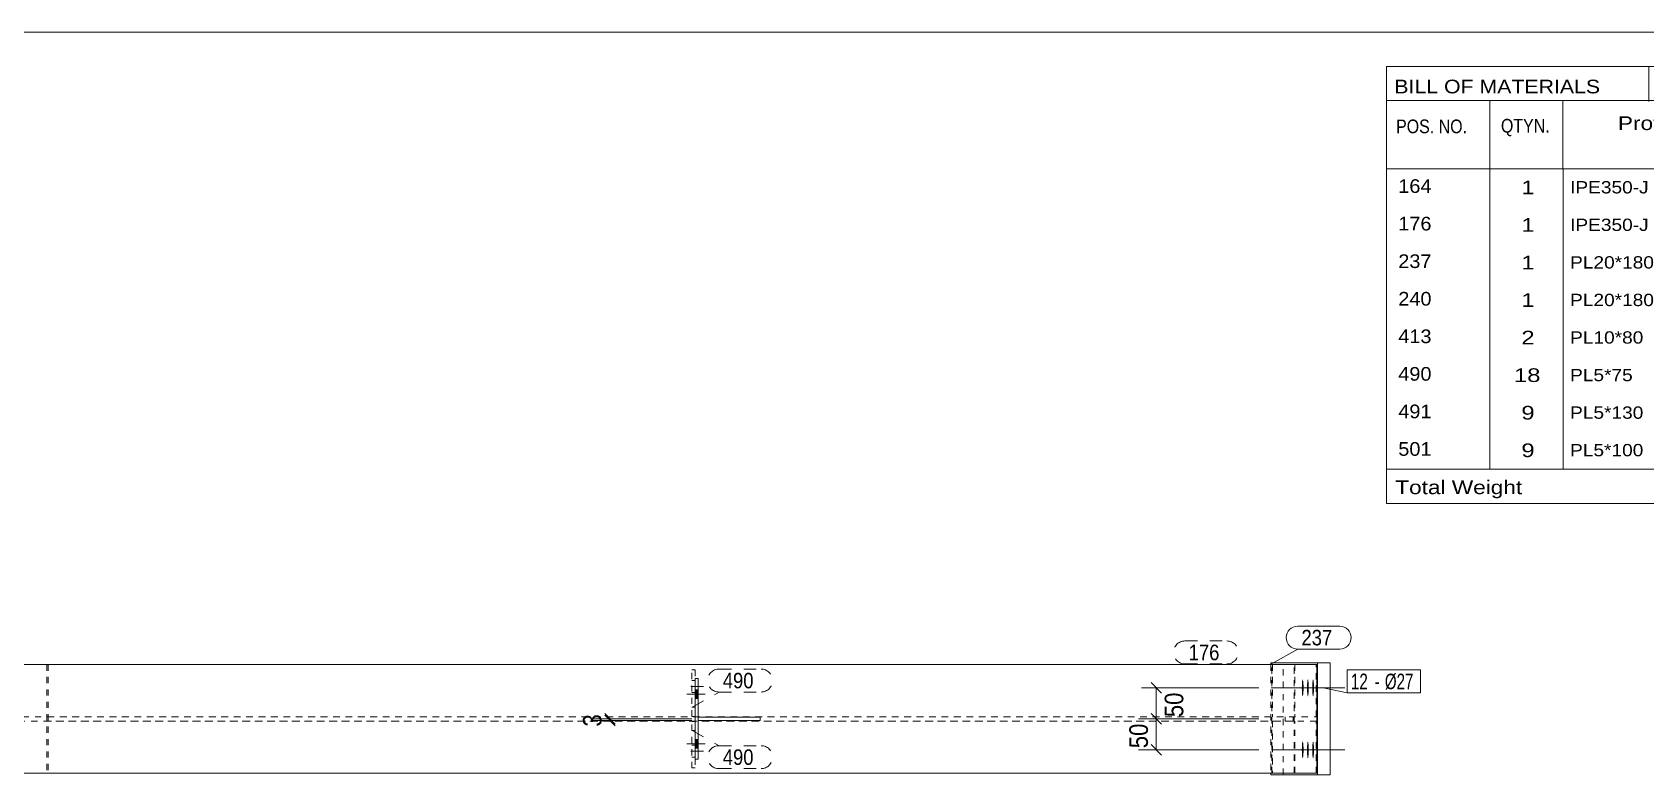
# Model space of a CAD drawing. Header units: millimetres. Extents: x 2 to 825, y 1 to 579.
# Drawn here: x 421.9 to 681.7, y 459.4 to 579 of the extents above; entities that cross this region are included whole.
import ezdxf

# ---------------------------------------------------------------- set-up
doc = ezdxf.new("R2010")
doc.units = ezdxf.units.MM
for name, pattern in [('XKITLINE00', [0]), ('XKITLINE01', [4, 1, -1, 1, -1]), ('XKITLINE02', [4, 2, -2])]:
    doc.linetypes.add(name, pattern=pattern)
for name, color, linetype, lineweight in [('Bolt', 3, 'Continuous', 0), ('BoltMark', 7, 'Continuous', 0), ('Dimensions', 7, 'Continuous', 0), ('DrawingSheet', 5, 'Continuous', 0), ('OtherObjectType', 7, 'Continuous', 0), ('Part', 2, 'Continuous', 0), ('PartMark', 7, 'Continuous', 0)]:
    doc.layers.add(name, color=color, linetype=linetype, lineweight=lineweight)
doc.styles.add('ARIAL', font='ARIAL.TTF')
doc.styles.add('ARIAL_NARROW', font='ARIALN.TTF')

# ---------------------------------------------------------------- blocks, each defined once
blk = doc.blocks.new('*A80')
at = {"layer": 'Bolt', "color": 3, "linetype": 'XKITLINE02', "lineweight": 0}
for p, q in [((529.96, 463.19), (526.96, 463.19)), ((528.61, 464.17), (528.11, 464.17)), ((528.61, 462.21), (528.11, 462.21))]:
    blk.add_line(p, q, dxfattribs=at)
blk = doc.blocks.new('*A81')
at = {"layer": 'Part', "color": 2, "linetype": 'XKITLINE00', "lineweight": 0}
for p, q in [((628.79, 477.14), (382.31, 477.14)), ((628.79, 459.64), (628.79, 477.14)), ((382.31, 459.64), (628.79, 459.64))]:
    blk.add_line(p, q, dxfattribs=at)
at = {"layer": 'Part', "color": 7, "linetype": 'XKITLINE01', "lineweight": 0}
for p, q in [((625.1, 459.64), (625.1, 477.14)), ((625.22, 477.14), (625.22, 468.74)), ((628.68, 468.74), (628.68, 477.14)), ((382.31, 468.74), (628.68, 468.74)), ((628.68, 468.04), (382.31, 468.04)), ((625.22, 459.64), (625.22, 468.04)), ((628.68, 459.64), (628.68, 468.04))]:
    blk.add_line(p, q, dxfattribs=at)
blk = doc.blocks.new('*A82')
at = {"layer": 'Part', "color": 2, "linetype": 'XKITLINE00', "lineweight": 0}
for p, q in [((528.61, 461.89), (528.61, 474.89)), ((528.61, 474.89), (529.11, 474.89)), ((529.11, 474.89), (529.11, 461.89)), ((529.11, 461.89), (528.61, 461.89))]:
    blk.add_line(p, q, dxfattribs=at)
blk = doc.blocks.new('*A83')
at = {"layer": 'Part', "color": 2, "linetype": 'XKITLINE00', "lineweight": 0}
for p, q in [((529.11, 468.64), (539.11, 468.64)), ((539.11, 468.14), (529.11, 468.14)), ((539.11, 468.14), (539.11, 468.64))]:
    blk.add_line(p, q, dxfattribs=at)
at = {"layer": 'Part', "color": 7, "linetype": 'XKITLINE01', "lineweight": 0}
blk.add_line((529.11, 468.14), (529.11, 468.64), dxfattribs=at)
blk.add_line((529.11, 468.14), (529.11, 468.64), dxfattribs=at)
blk = doc.blocks.new('*A84')
at = {"layer": 'Part', "color": 7, "linetype": 'XKITLINE01', "lineweight": 0}
for p, q in [((528.11, 468.79), (528.11, 476.29)), ((528.11, 476.29), (528.61, 476.29)), ((528.61, 476.29), (528.61, 468.79)), ((528.11, 470.29), (528.61, 470.29)), ((528.61, 468.79), (528.11, 468.79))]:
    blk.add_line(p, q, dxfattribs=at)
blk = doc.blocks.new('*A97')
at = {"layer": 'Part', "color": 2, "linetype": 'XKITLINE00', "lineweight": 0}
for p, q in [((621.35, 477.39), (621.35, 477.14)), ((628.9, 477.39), (621.35, 477.39)), ((630.89, 477.39), (628.9, 477.39)), ((628.9, 459.39), (628.9, 477.39)), ((630.89, 477.39), (630.89, 459.39)), ((621.35, 459.39), (621.35, 459.64)), ((630.89, 459.39), (621.35, 459.39))]:
    blk.add_line(p, q, dxfattribs=at)
at = {"layer": 'Part', "color": 7, "linetype": 'XKITLINE01', "lineweight": 0}
for p, q in [((621.35, 477.14), (621.35, 459.64)), ((623.33, 459.39), (623.33, 477.39))]:
    blk.add_line(p, q, dxfattribs=at)
blk = doc.blocks.new('*A98')
at = {"layer": 'Part', "color": 7, "linetype": 'XKITLINE01', "lineweight": 0}
for p, q in [((424.23, 477.14), (621.65, 477.14)), ((424.23, 477.14), (424.23, 459.64)), ((424.41, 477.14), (424.41, 459.64)), ((621.53, 459.64), (621.53, 477.14)), ((621.65, 477.14), (621.65, 468.74)), ((424.41, 468.74), (624.95, 468.74)), ((624.95, 468.04), (424.41, 468.04)), ((621.65, 468.04), (621.65, 459.64)), ((623.64, 468.04), (623.64, 468.74)), ((624.95, 468.74), (624.95, 468.04)), ((621.65, 459.64), (424.23, 459.64))]:
    blk.add_line(p, q, dxfattribs=at)
blk = doc.blocks.new('*A122')
at = {"layer": 'Part', "color": 7, "linetype": 'XKITLINE01', "lineweight": 0}
for p, q in [((528.11, 460.49), (528.11, 467.99)), ((528.11, 467.99), (528.61, 467.99)), ((528.61, 467.99), (528.61, 460.49)), ((528.11, 466.49), (528.61, 466.49)), ((528.61, 460.49), (528.11, 460.49))]:
    blk.add_line(p, q, dxfattribs=at)
blk = doc.blocks.new('*A139')
at = {"layer": 'Bolt'}
for points in [[(528.61, 473.09), (529.11, 473.09), (529.11, 471.69), (528.61, 471.69)], [(528.61, 473.09), (529.11, 473.09), (529.11, 471.69), (528.61, 471.69)], [(528.61, 465.09), (529.11, 465.09), (529.11, 463.69), (528.61, 463.69)], [(528.61, 465.09), (529.11, 465.09), (529.11, 463.69), (528.61, 463.69)]]:
    blk.add_hatch(color=3, dxfattribs=at).paths.add_polyline_path(points, flags=17)
at = {"layer": 'Bolt', "color": 3, "linetype": 'XKITLINE00', "lineweight": 0}
for p, q in [((529.11, 473.09), (528.61, 473.09)), ((529.11, 473.09), (528.61, 473.09)), ((530.27, 472.39), (527.27, 472.39)), ((530.27, 472.39), (527.27, 472.39)), ((529.11, 471.69), (528.61, 471.69)), ((529.11, 471.69), (528.61, 471.69)), ((530.27, 464.39), (527.27, 464.39)), ((530.27, 464.39), (527.27, 464.39)), ((529.11, 465.09), (528.61, 465.09)), ((529.11, 465.09), (528.61, 465.09)), ((529.11, 463.69), (528.61, 463.69)), ((529.11, 463.69), (528.61, 463.69))]:
    blk.add_line(p, q, dxfattribs=at)
blk = doc.blocks.new('*A140')
at = {"layer": 'Bolt', "color": 3, "linetype": 'XKITLINE02', "lineweight": 0}
for p, q in [((529.96, 473.59), (526.96, 473.59)), ((528.61, 474.57), (528.11, 474.57)), ((528.61, 472.61), (528.11, 472.61))]:
    blk.add_line(p, q, dxfattribs=at)
blk = doc.blocks.new('*A145')
at = {"layer": 'Bolt'}
for points in [[(626.63, 473.36), (626.63, 473.32), (626.63, 473.29), (626.63, 473.26), (626.63, 473.22), (626.63, 473.19), (626.62, 473.16), (626.62, 473.13), (626.62, 473.09), (626.62, 473.06), (626.62, 473.03), (626.62, 473), (626.62, 472.97), (626.62, 472.93), (626.62, 472.9), (626.62, 472.87), (626.61, 472.84), (626.61, 472.81), (626.61, 472.78), (626.61, 472.75), (626.61, 472.72), (626.61, 472.69), (626.6, 472.67), (626.6, 472.64), (626.6, 472.61), (626.6, 472.58), (626.6, 472.56), (626.59, 472.53), (626.59, 472.51), (626.59, 472.48), (626.59, 472.46), (626.59, 472.43), (626.58, 472.41), (626.58, 472.39), (626.58, 472.37), (626.58, 472.35), (626.57, 472.32), (626.57, 472.3), (626.57, 472.28), (626.56, 472.27), (626.56, 472.25), (626.56, 472.23), (626.56, 472.21), (626.55, 472.2), (626.55, 472.18), (626.55, 472.17), (626.54, 472.15), (626.54, 472.14), (626.54, 472.13), (626.53, 472.12), (626.53, 472.11), (626.53, 472.1), (626.52, 472.09), (626.52, 472.08), (626.52, 472.07), (626.51, 472.06), (626.51, 472.06), (626.51, 472.05), (626.5, 472.05), (626.5, 472.05), (626.5, 472.04), (626.49, 472.04), (626.49, 472.04), (626.49, 472.04), (626.48, 472.04), (626.48, 472.04), (626.47, 472.04), (626.47, 472.05), (626.47, 472.05), (626.46, 472.05), (626.46, 472.06), (626.46, 472.06), (626.45, 472.07), (626.45, 472.08), (626.45, 472.09), (626.44, 472.1), (626.44, 472.11), (626.44, 472.12), (626.43, 472.13), (626.43, 472.14), (626.43, 472.15), (626.42, 472.17), (626.42, 472.18), (626.42, 472.2), (626.42, 472.21), (626.41, 472.23), (626.41, 472.25), (626.41, 472.27), (626.4, 472.28), (626.4, 472.3), (626.4, 472.32), (626.4, 472.35), (626.39, 472.37), (626.39, 472.39), (626.39, 472.41), (626.39, 472.43), (626.38, 472.46), (626.38, 472.48), (626.38, 472.51), (626.38, 472.53), (626.37, 472.56), (626.37, 472.58), (626.37, 472.61), (626.37, 472.64), (626.37, 472.67), (626.36, 472.69), (626.36, 472.72), (626.36, 472.75), (626.36, 472.78), (626.36, 472.81), (626.36, 472.84), (626.35, 472.87), (626.35, 472.9), (626.35, 472.93), (626.35, 472.97), (626.35, 473), (626.35, 473.03), (626.35, 473.06), (626.35, 473.09), (626.35, 473.13), (626.35, 473.16), (626.35, 473.19), (626.34, 473.22), (626.34, 473.26), (626.34, 473.29), (626.34, 473.32), (626.34, 473.36), (626.34, 473.39), (626.34, 473.42), (626.34, 473.45), (626.34, 473.49), (626.34, 473.52), (626.34, 473.55), (626.35, 473.59), (626.35, 473.62), (626.35, 473.65), (626.35, 473.68), (626.35, 473.72), (626.35, 473.75), (626.35, 473.78), (626.35, 473.81), (626.35, 473.84), (626.35, 473.87), (626.35, 473.91), (626.36, 473.94), (626.36, 473.97), (626.36, 474), (626.36, 474.02), (626.36, 474.05), (626.36, 474.08), (626.37, 474.11), (626.37, 474.14), (626.37, 474.17), (626.37, 474.19), (626.37, 474.22), (626.38, 474.25), (626.38, 474.27), (626.38, 474.3), (626.38, 474.32), (626.39, 474.34), (626.39, 474.37), (626.39, 474.39), (626.39, 474.41), (626.4, 474.43), (626.4, 474.45), (626.4, 474.47), (626.4, 474.49), (626.41, 474.51), (626.41, 474.53), (626.41, 474.55), (626.42, 474.56), (626.42, 474.58), (626.42, 474.59), (626.42, 474.61), (626.43, 474.62), (626.43, 474.64), (626.43, 474.65), (626.44, 474.66), (626.44, 474.67), (626.44, 474.68), (626.45, 474.69), (626.45, 474.7), (626.45, 474.71), (626.46, 474.71), (626.46, 474.72), (626.46, 474.72), (626.47, 474.73), (626.47, 474.73), (626.47, 474.73), (626.48, 474.74), (626.48, 474.74), (626.49, 474.74), (626.49, 474.74), (626.49, 474.74), (626.5, 474.73), (626.5, 474.73), (626.5, 474.73), (626.51, 474.72), (626.51, 474.72), (626.51, 474.71), (626.52, 474.71), (626.52, 474.7), (626.52, 474.69), (626.53, 474.68), (626.53, 474.67), (626.53, 474.66), (626.54, 474.65), (626.54, 474.64), (626.54, 474.62), (626.55, 474.61), (626.55, 474.59), (626.55, 474.58), (626.56, 474.56), (626.56, 474.55), (626.56, 474.53), (626.56, 474.51), (626.57, 474.49), (626.57, 474.47), (626.57, 474.45), (626.58, 474.43), (626.58, 474.41), (626.58, 474.39), (626.58, 474.37), (626.59, 474.34), (626.59, 474.32), (626.59, 474.3), (626.59, 474.27), (626.59, 474.25), (626.6, 474.22), (626.6, 474.19), (626.6, 474.17), (626.6, 474.14), (626.6, 474.11), (626.61, 474.08), (626.61, 474.05), (626.61, 474.02), (626.61, 474), (626.61, 473.97), (626.61, 473.94), (626.62, 473.91), (626.62, 473.87), (626.62, 473.84), (626.62, 473.81), (626.62, 473.78), (626.62, 473.75), (626.62, 473.72), (626.62, 473.68), (626.62, 473.65), (626.62, 473.62), (626.63, 473.59), (626.63, 473.55), (626.63, 473.52), (626.63, 473.49), (626.63, 473.45), (626.63, 473.42), (626.63, 473.39)], [(627.47, 473.36), (627.47, 473.32), (627.47, 473.29), (627.47, 473.26), (627.46, 473.22), (627.46, 473.19), (627.46, 473.16), (627.46, 473.13), (627.46, 473.09), (627.46, 473.06), (627.46, 473.03), (627.46, 473), (627.46, 472.97), (627.46, 472.93), (627.46, 472.9), (627.46, 472.87), (627.45, 472.84), (627.45, 472.81), (627.45, 472.78), (627.45, 472.75), (627.45, 472.72), (627.45, 472.69), (627.44, 472.67), (627.44, 472.64), (627.44, 472.61), (627.44, 472.58), (627.44, 472.56), (627.43, 472.53), (627.43, 472.51), (627.43, 472.48), (627.43, 472.46), (627.42, 472.43), (627.42, 472.41), (627.42, 472.39), (627.42, 472.37), (627.41, 472.35), (627.41, 472.32), (627.41, 472.3), (627.41, 472.28), (627.4, 472.27), (627.4, 472.25), (627.4, 472.23), (627.39, 472.21), (627.39, 472.2), (627.39, 472.18), (627.38, 472.17), (627.38, 472.15), (627.38, 472.14), (627.38, 472.13), (627.37, 472.12), (627.37, 472.11), (627.37, 472.1), (627.36, 472.09), (627.36, 472.08), (627.36, 472.07), (627.35, 472.06), (627.35, 472.06), (627.35, 472.05), (627.34, 472.05), (627.34, 472.05), (627.33, 472.04), (627.33, 472.04), (627.33, 472.04), (627.32, 472.04), (627.32, 472.04), (627.32, 472.04), (627.31, 472.04), (627.31, 472.05), (627.31, 472.05), (627.3, 472.05), (627.3, 472.06), (627.3, 472.06), (627.29, 472.07), (627.29, 472.08), (627.29, 472.09), (627.28, 472.1), (627.28, 472.11), (627.28, 472.12), (627.27, 472.13), (627.27, 472.14), (627.27, 472.15), (627.26, 472.17), (627.26, 472.18), (627.26, 472.2), (627.25, 472.21), (627.25, 472.23), (627.25, 472.25), (627.25, 472.27), (627.24, 472.28), (627.24, 472.3), (627.24, 472.32), (627.23, 472.35), (627.23, 472.37), (627.23, 472.39), (627.23, 472.41), (627.22, 472.43), (627.22, 472.46), (627.22, 472.48), (627.22, 472.51), (627.21, 472.53), (627.21, 472.56), (627.21, 472.58), (627.21, 472.61), (627.21, 472.64), (627.2, 472.67), (627.2, 472.69), (627.2, 472.72), (627.2, 472.75), (627.2, 472.78), (627.2, 472.81), (627.19, 472.84), (627.19, 472.87), (627.19, 472.9), (627.19, 472.93), (627.19, 472.97), (627.19, 473), (627.19, 473.03), (627.19, 473.06), (627.19, 473.09), (627.19, 473.13), (627.18, 473.16), (627.18, 473.19), (627.18, 473.22), (627.18, 473.26), (627.18, 473.29), (627.18, 473.32), (627.18, 473.36), (627.18, 473.39), (627.18, 473.42), (627.18, 473.45), (627.18, 473.49), (627.18, 473.52), (627.18, 473.55), (627.18, 473.59), (627.18, 473.62), (627.19, 473.65), (627.19, 473.68), (627.19, 473.72), (627.19, 473.75), (627.19, 473.78), (627.19, 473.81), (627.19, 473.84), (627.19, 473.87), (627.19, 473.91), (627.19, 473.94), (627.2, 473.97), (627.2, 474), (627.2, 474.02), (627.2, 474.05), (627.2, 474.08), (627.2, 474.11), (627.21, 474.14), (627.21, 474.17), (627.21, 474.19), (627.21, 474.22), (627.21, 474.25), (627.22, 474.27), (627.22, 474.3), (627.22, 474.32), (627.22, 474.34), (627.23, 474.37), (627.23, 474.39), (627.23, 474.41), (627.23, 474.43), (627.24, 474.45), (627.24, 474.47), (627.24, 474.49), (627.25, 474.51), (627.25, 474.53), (627.25, 474.55), (627.25, 474.56), (627.26, 474.58), (627.26, 474.59), (627.26, 474.61), (627.27, 474.62), (627.27, 474.64), (627.27, 474.65), (627.28, 474.66), (627.28, 474.67), (627.28, 474.68), (627.29, 474.69), (627.29, 474.7), (627.29, 474.71), (627.3, 474.71), (627.3, 474.72), (627.3, 474.72), (627.31, 474.73), (627.31, 474.73), (627.31, 474.73), (627.32, 474.74), (627.32, 474.74), (627.32, 474.74), (627.33, 474.74), (627.33, 474.74), (627.33, 474.73), (627.34, 474.73), (627.34, 474.73), (627.35, 474.72), (627.35, 474.72), (627.35, 474.71), (627.36, 474.71), (627.36, 474.7), (627.36, 474.69), (627.37, 474.68), (627.37, 474.67), (627.37, 474.66), (627.38, 474.65), (627.38, 474.64), (627.38, 474.62), (627.38, 474.61), (627.39, 474.59), (627.39, 474.58), (627.39, 474.56), (627.4, 474.55), (627.4, 474.53), (627.4, 474.51), (627.41, 474.49), (627.41, 474.47), (627.41, 474.45), (627.41, 474.43), (627.42, 474.41), (627.42, 474.39), (627.42, 474.37), (627.42, 474.34), (627.43, 474.32), (627.43, 474.3), (627.43, 474.27), (627.43, 474.25), (627.44, 474.22), (627.44, 474.19), (627.44, 474.17), (627.44, 474.14), (627.44, 474.11), (627.45, 474.08), (627.45, 474.05), (627.45, 474.02), (627.45, 474), (627.45, 473.97), (627.45, 473.94), (627.46, 473.91), (627.46, 473.87), (627.46, 473.84), (627.46, 473.81), (627.46, 473.78), (627.46, 473.75), (627.46, 473.72), (627.46, 473.68), (627.46, 473.65), (627.46, 473.62), (627.46, 473.59), (627.46, 473.55), (627.47, 473.52), (627.47, 473.49), (627.47, 473.45), (627.47, 473.42), (627.47, 473.39)], [(628.31, 473.36), (628.31, 473.32), (628.3, 473.29), (628.3, 473.26), (628.3, 473.22), (628.3, 473.19), (628.3, 473.16), (628.3, 473.13), (628.3, 473.09), (628.3, 473.06), (628.3, 473.03), (628.3, 473), (628.3, 472.97), (628.3, 472.93), (628.3, 472.9), (628.29, 472.87), (628.29, 472.84), (628.29, 472.81), (628.29, 472.78), (628.29, 472.75), (628.29, 472.72), (628.29, 472.69), (628.28, 472.67), (628.28, 472.64), (628.28, 472.61), (628.28, 472.58), (628.28, 472.56), (628.27, 472.53), (628.27, 472.51), (628.27, 472.48), (628.27, 472.46), (628.26, 472.43), (628.26, 472.41), (628.26, 472.39), (628.26, 472.37), (628.25, 472.35), (628.25, 472.32), (628.25, 472.3), (628.25, 472.28), (628.24, 472.27), (628.24, 472.25), (628.24, 472.23), (628.23, 472.21), (628.23, 472.2), (628.23, 472.18), (628.22, 472.17), (628.22, 472.15), (628.22, 472.14), (628.21, 472.13), (628.21, 472.12), (628.21, 472.11), (628.2, 472.1), (628.2, 472.09), (628.2, 472.08), (628.19, 472.07), (628.19, 472.06), (628.19, 472.06), (628.18, 472.05), (628.18, 472.05), (628.18, 472.05), (628.17, 472.04), (628.17, 472.04), (628.17, 472.04), (628.16, 472.04), (628.16, 472.04), (628.16, 472.04), (628.15, 472.04), (628.15, 472.05), (628.15, 472.05), (628.14, 472.05), (628.14, 472.06), (628.14, 472.06), (628.13, 472.07), (628.13, 472.08), (628.13, 472.09), (628.12, 472.1), (628.12, 472.11), (628.12, 472.12), (628.11, 472.13), (628.11, 472.14), (628.11, 472.15), (628.1, 472.17), (628.1, 472.18), (628.1, 472.2), (628.09, 472.21), (628.09, 472.23), (628.09, 472.25), (628.08, 472.27), (628.08, 472.28), (628.08, 472.3), (628.08, 472.32), (628.07, 472.35), (628.07, 472.37), (628.07, 472.39), (628.07, 472.41), (628.06, 472.43), (628.06, 472.46), (628.06, 472.48), (628.06, 472.51), (628.05, 472.53), (628.05, 472.56), (628.05, 472.58), (628.05, 472.61), (628.05, 472.64), (628.04, 472.67), (628.04, 472.69), (628.04, 472.72), (628.04, 472.75), (628.04, 472.78), (628.04, 472.81), (628.03, 472.84), (628.03, 472.87), (628.03, 472.9), (628.03, 472.93), (628.03, 472.97), (628.03, 473), (628.03, 473.03), (628.03, 473.06), (628.03, 473.09), (628.02, 473.13), (628.02, 473.16), (628.02, 473.19), (628.02, 473.22), (628.02, 473.26), (628.02, 473.29), (628.02, 473.32), (628.02, 473.36), (628.02, 473.39), (628.02, 473.42), (628.02, 473.45), (628.02, 473.49), (628.02, 473.52), (628.02, 473.55), (628.02, 473.59), (628.02, 473.62), (628.02, 473.65), (628.03, 473.68), (628.03, 473.72), (628.03, 473.75), (628.03, 473.78), (628.03, 473.81), (628.03, 473.84), (628.03, 473.87), (628.03, 473.91), (628.03, 473.94), (628.04, 473.97), (628.04, 474), (628.04, 474.02), (628.04, 474.05), (628.04, 474.08), (628.04, 474.11), (628.05, 474.14), (628.05, 474.17), (628.05, 474.19), (628.05, 474.22), (628.05, 474.25), (628.06, 474.27), (628.06, 474.3), (628.06, 474.32), (628.06, 474.34), (628.07, 474.37), (628.07, 474.39), (628.07, 474.41), (628.07, 474.43), (628.08, 474.45), (628.08, 474.47), (628.08, 474.49), (628.08, 474.51), (628.09, 474.53), (628.09, 474.55), (628.09, 474.56), (628.1, 474.58), (628.1, 474.59), (628.1, 474.61), (628.11, 474.62), (628.11, 474.64), (628.11, 474.65), (628.12, 474.66), (628.12, 474.67), (628.12, 474.68), (628.13, 474.69), (628.13, 474.7), (628.13, 474.71), (628.14, 474.71), (628.14, 474.72), (628.14, 474.72), (628.15, 474.73), (628.15, 474.73), (628.15, 474.73), (628.16, 474.74), (628.16, 474.74), (628.16, 474.74), (628.17, 474.74), (628.17, 474.74), (628.17, 474.73), (628.18, 474.73), (628.18, 474.73), (628.18, 474.72), (628.19, 474.72), (628.19, 474.71), (628.19, 474.71), (628.2, 474.7), (628.2, 474.69), (628.2, 474.68), (628.21, 474.67), (628.21, 474.66), (628.21, 474.65), (628.22, 474.64), (628.22, 474.62), (628.22, 474.61), (628.23, 474.59), (628.23, 474.58), (628.23, 474.56), (628.24, 474.55), (628.24, 474.53), (628.24, 474.51), (628.25, 474.49), (628.25, 474.47), (628.25, 474.45), (628.25, 474.43), (628.26, 474.41), (628.26, 474.39), (628.26, 474.37), (628.26, 474.34), (628.27, 474.32), (628.27, 474.3), (628.27, 474.27), (628.27, 474.25), (628.28, 474.22), (628.28, 474.19), (628.28, 474.17), (628.28, 474.14), (628.28, 474.11), (628.29, 474.08), (628.29, 474.05), (628.29, 474.02), (628.29, 474), (628.29, 473.97), (628.29, 473.94), (628.29, 473.91), (628.3, 473.87), (628.3, 473.84), (628.3, 473.81), (628.3, 473.78), (628.3, 473.75), (628.3, 473.72), (628.3, 473.68), (628.3, 473.65), (628.3, 473.62), (628.3, 473.59), (628.3, 473.55), (628.3, 473.52), (628.3, 473.49), (628.31, 473.45), (628.31, 473.42), (628.31, 473.39)], [(626.63, 463.36), (626.63, 463.32), (626.63, 463.29), (626.63, 463.26), (626.63, 463.22), (626.63, 463.19), (626.62, 463.16), (626.62, 463.13), (626.62, 463.09), (626.62, 463.06), (626.62, 463.03), (626.62, 463), (626.62, 462.97), (626.62, 462.93), (626.62, 462.9), (626.62, 462.87), (626.61, 462.84), (626.61, 462.81), (626.61, 462.78), (626.61, 462.75), (626.61, 462.72), (626.61, 462.69), (626.6, 462.67), (626.6, 462.64), (626.6, 462.61), (626.6, 462.58), (626.6, 462.56), (626.59, 462.53), (626.59, 462.51), (626.59, 462.48), (626.59, 462.46), (626.59, 462.43), (626.58, 462.41), (626.58, 462.39), (626.58, 462.37), (626.58, 462.35), (626.57, 462.32), (626.57, 462.3), (626.57, 462.28), (626.56, 462.27), (626.56, 462.25), (626.56, 462.23), (626.56, 462.21), (626.55, 462.2), (626.55, 462.18), (626.55, 462.17), (626.54, 462.15), (626.54, 462.14), (626.54, 462.13), (626.53, 462.12), (626.53, 462.11), (626.53, 462.1), (626.52, 462.09), (626.52, 462.08), (626.52, 462.07), (626.51, 462.06), (626.51, 462.06), (626.51, 462.05), (626.5, 462.05), (626.5, 462.05), (626.5, 462.04), (626.49, 462.04), (626.49, 462.04), (626.49, 462.04), (626.48, 462.04), (626.48, 462.04), (626.47, 462.04), (626.47, 462.05), (626.47, 462.05), (626.46, 462.05), (626.46, 462.06), (626.46, 462.06), (626.45, 462.07), (626.45, 462.08), (626.45, 462.09), (626.44, 462.1), (626.44, 462.11), (626.44, 462.12), (626.43, 462.13), (626.43, 462.14), (626.43, 462.15), (626.42, 462.17), (626.42, 462.18), (626.42, 462.2), (626.42, 462.21), (626.41, 462.23), (626.41, 462.25), (626.41, 462.27), (626.4, 462.28), (626.4, 462.3), (626.4, 462.32), (626.4, 462.35), (626.39, 462.37), (626.39, 462.39), (626.39, 462.41), (626.39, 462.43), (626.38, 462.46), (626.38, 462.48), (626.38, 462.51), (626.38, 462.53), (626.37, 462.56), (626.37, 462.58), (626.37, 462.61), (626.37, 462.64), (626.37, 462.67), (626.36, 462.69), (626.36, 462.72), (626.36, 462.75), (626.36, 462.78), (626.36, 462.81), (626.36, 462.84), (626.35, 462.87), (626.35, 462.9), (626.35, 462.93), (626.35, 462.97), (626.35, 463), (626.35, 463.03), (626.35, 463.06), (626.35, 463.09), (626.35, 463.13), (626.35, 463.16), (626.35, 463.19), (626.34, 463.22), (626.34, 463.26), (626.34, 463.29), (626.34, 463.32), (626.34, 463.36), (626.34, 463.39), (626.34, 463.42), (626.34, 463.45), (626.34, 463.49), (626.34, 463.52), (626.34, 463.55), (626.35, 463.59), (626.35, 463.62), (626.35, 463.65), (626.35, 463.68), (626.35, 463.72), (626.35, 463.75), (626.35, 463.78), (626.35, 463.81), (626.35, 463.84), (626.35, 463.87), (626.35, 463.91), (626.36, 463.94), (626.36, 463.97), (626.36, 464), (626.36, 464.02), (626.36, 464.05), (626.36, 464.08), (626.37, 464.11), (626.37, 464.14), (626.37, 464.17), (626.37, 464.19), (626.37, 464.22), (626.38, 464.25), (626.38, 464.27), (626.38, 464.3), (626.38, 464.32), (626.39, 464.34), (626.39, 464.37), (626.39, 464.39), (626.39, 464.41), (626.4, 464.43), (626.4, 464.45), (626.4, 464.47), (626.4, 464.49), (626.41, 464.51), (626.41, 464.53), (626.41, 464.55), (626.42, 464.56), (626.42, 464.58), (626.42, 464.59), (626.42, 464.61), (626.43, 464.62), (626.43, 464.64), (626.43, 464.65), (626.44, 464.66), (626.44, 464.67), (626.44, 464.68), (626.45, 464.69), (626.45, 464.7), (626.45, 464.71), (626.46, 464.71), (626.46, 464.72), (626.46, 464.72), (626.47, 464.73), (626.47, 464.73), (626.47, 464.73), (626.48, 464.74), (626.48, 464.74), (626.49, 464.74), (626.49, 464.74), (626.49, 464.74), (626.5, 464.73), (626.5, 464.73), (626.5, 464.73), (626.51, 464.72), (626.51, 464.72), (626.51, 464.71), (626.52, 464.71), (626.52, 464.7), (626.52, 464.69), (626.53, 464.68), (626.53, 464.67), (626.53, 464.66), (626.54, 464.65), (626.54, 464.64), (626.54, 464.62), (626.55, 464.61), (626.55, 464.59), (626.55, 464.58), (626.56, 464.56), (626.56, 464.55), (626.56, 464.53), (626.56, 464.51), (626.57, 464.49), (626.57, 464.47), (626.57, 464.45), (626.58, 464.43), (626.58, 464.41), (626.58, 464.39), (626.58, 464.37), (626.59, 464.34), (626.59, 464.32), (626.59, 464.3), (626.59, 464.27), (626.59, 464.25), (626.6, 464.22), (626.6, 464.19), (626.6, 464.17), (626.6, 464.14), (626.6, 464.11), (626.61, 464.08), (626.61, 464.05), (626.61, 464.02), (626.61, 464), (626.61, 463.97), (626.61, 463.94), (626.62, 463.91), (626.62, 463.87), (626.62, 463.84), (626.62, 463.81), (626.62, 463.78), (626.62, 463.75), (626.62, 463.72), (626.62, 463.68), (626.62, 463.65), (626.62, 463.62), (626.63, 463.59), (626.63, 463.55), (626.63, 463.52), (626.63, 463.49), (626.63, 463.45), (626.63, 463.42), (626.63, 463.39)], [(627.47, 463.36), (627.47, 463.32), (627.47, 463.29), (627.47, 463.26), (627.46, 463.22), (627.46, 463.19), (627.46, 463.16), (627.46, 463.13), (627.46, 463.09), (627.46, 463.06), (627.46, 463.03), (627.46, 463), (627.46, 462.97), (627.46, 462.93), (627.46, 462.9), (627.46, 462.87), (627.45, 462.84), (627.45, 462.81), (627.45, 462.78), (627.45, 462.75), (627.45, 462.72), (627.45, 462.69), (627.44, 462.67), (627.44, 462.64), (627.44, 462.61), (627.44, 462.58), (627.44, 462.56), (627.43, 462.53), (627.43, 462.51), (627.43, 462.48), (627.43, 462.46), (627.42, 462.43), (627.42, 462.41), (627.42, 462.39), (627.42, 462.37), (627.41, 462.35), (627.41, 462.32), (627.41, 462.3), (627.41, 462.28), (627.4, 462.27), (627.4, 462.25), (627.4, 462.23), (627.39, 462.21), (627.39, 462.2), (627.39, 462.18), (627.38, 462.17), (627.38, 462.15), (627.38, 462.14), (627.38, 462.13), (627.37, 462.12), (627.37, 462.11), (627.37, 462.1), (627.36, 462.09), (627.36, 462.08), (627.36, 462.07), (627.35, 462.06), (627.35, 462.06), (627.35, 462.05), (627.34, 462.05), (627.34, 462.05), (627.33, 462.04), (627.33, 462.04), (627.33, 462.04), (627.32, 462.04), (627.32, 462.04), (627.32, 462.04), (627.31, 462.04), (627.31, 462.05), (627.31, 462.05), (627.3, 462.05), (627.3, 462.06), (627.3, 462.06), (627.29, 462.07), (627.29, 462.08), (627.29, 462.09), (627.28, 462.1), (627.28, 462.11), (627.28, 462.12), (627.27, 462.13), (627.27, 462.14), (627.27, 462.15), (627.26, 462.17), (627.26, 462.18), (627.26, 462.2), (627.25, 462.21), (627.25, 462.23), (627.25, 462.25), (627.25, 462.27), (627.24, 462.28), (627.24, 462.3), (627.24, 462.32), (627.23, 462.35), (627.23, 462.37), (627.23, 462.39), (627.23, 462.41), (627.22, 462.43), (627.22, 462.46), (627.22, 462.48), (627.22, 462.51), (627.21, 462.53), (627.21, 462.56), (627.21, 462.58), (627.21, 462.61), (627.21, 462.64), (627.2, 462.67), (627.2, 462.69), (627.2, 462.72), (627.2, 462.75), (627.2, 462.78), (627.2, 462.81), (627.19, 462.84), (627.19, 462.87), (627.19, 462.9), (627.19, 462.93), (627.19, 462.97), (627.19, 463), (627.19, 463.03), (627.19, 463.06), (627.19, 463.09), (627.19, 463.13), (627.18, 463.16), (627.18, 463.19), (627.18, 463.22), (627.18, 463.26), (627.18, 463.29), (627.18, 463.32), (627.18, 463.36), (627.18, 463.39), (627.18, 463.42), (627.18, 463.45), (627.18, 463.49), (627.18, 463.52), (627.18, 463.55), (627.18, 463.59), (627.18, 463.62), (627.19, 463.65), (627.19, 463.68), (627.19, 463.72), (627.19, 463.75), (627.19, 463.78), (627.19, 463.81), (627.19, 463.84), (627.19, 463.87), (627.19, 463.91), (627.19, 463.94), (627.2, 463.97), (627.2, 464), (627.2, 464.02), (627.2, 464.05), (627.2, 464.08), (627.2, 464.11), (627.21, 464.14), (627.21, 464.17), (627.21, 464.19), (627.21, 464.22), (627.21, 464.25), (627.22, 464.27), (627.22, 464.3), (627.22, 464.32), (627.22, 464.34), (627.23, 464.37), (627.23, 464.39), (627.23, 464.41), (627.23, 464.43), (627.24, 464.45), (627.24, 464.47), (627.24, 464.49), (627.25, 464.51), (627.25, 464.53), (627.25, 464.55), (627.25, 464.56), (627.26, 464.58), (627.26, 464.59), (627.26, 464.61), (627.27, 464.62), (627.27, 464.64), (627.27, 464.65), (627.28, 464.66), (627.28, 464.67), (627.28, 464.68), (627.29, 464.69), (627.29, 464.7), (627.29, 464.71), (627.3, 464.71), (627.3, 464.72), (627.3, 464.72), (627.31, 464.73), (627.31, 464.73), (627.31, 464.73), (627.32, 464.74), (627.32, 464.74), (627.32, 464.74), (627.33, 464.74), (627.33, 464.74), (627.33, 464.73), (627.34, 464.73), (627.34, 464.73), (627.35, 464.72), (627.35, 464.72), (627.35, 464.71), (627.36, 464.71), (627.36, 464.7), (627.36, 464.69), (627.37, 464.68), (627.37, 464.67), (627.37, 464.66), (627.38, 464.65), (627.38, 464.64), (627.38, 464.62), (627.38, 464.61), (627.39, 464.59), (627.39, 464.58), (627.39, 464.56), (627.4, 464.55), (627.4, 464.53), (627.4, 464.51), (627.41, 464.49), (627.41, 464.47), (627.41, 464.45), (627.41, 464.43), (627.42, 464.41), (627.42, 464.39), (627.42, 464.37), (627.42, 464.34), (627.43, 464.32), (627.43, 464.3), (627.43, 464.27), (627.43, 464.25), (627.44, 464.22), (627.44, 464.19), (627.44, 464.17), (627.44, 464.14), (627.44, 464.11), (627.45, 464.08), (627.45, 464.05), (627.45, 464.02), (627.45, 464), (627.45, 463.97), (627.45, 463.94), (627.46, 463.91), (627.46, 463.87), (627.46, 463.84), (627.46, 463.81), (627.46, 463.78), (627.46, 463.75), (627.46, 463.72), (627.46, 463.68), (627.46, 463.65), (627.46, 463.62), (627.46, 463.59), (627.46, 463.55), (627.47, 463.52), (627.47, 463.49), (627.47, 463.45), (627.47, 463.42), (627.47, 463.39)], [(628.31, 463.36), (628.31, 463.32), (628.3, 463.29), (628.3, 463.26), (628.3, 463.22), (628.3, 463.19), (628.3, 463.16), (628.3, 463.13), (628.3, 463.09), (628.3, 463.06), (628.3, 463.03), (628.3, 463), (628.3, 462.97), (628.3, 462.93), (628.3, 462.9), (628.29, 462.87), (628.29, 462.84), (628.29, 462.81), (628.29, 462.78), (628.29, 462.75), (628.29, 462.72), (628.29, 462.69), (628.28, 462.67), (628.28, 462.64), (628.28, 462.61), (628.28, 462.58), (628.28, 462.56), (628.27, 462.53), (628.27, 462.51), (628.27, 462.48), (628.27, 462.46), (628.26, 462.43), (628.26, 462.41), (628.26, 462.39), (628.26, 462.37), (628.25, 462.35), (628.25, 462.32), (628.25, 462.3), (628.25, 462.28), (628.24, 462.27), (628.24, 462.25), (628.24, 462.23), (628.23, 462.21), (628.23, 462.2), (628.23, 462.18), (628.22, 462.17), (628.22, 462.15), (628.22, 462.14), (628.21, 462.13), (628.21, 462.12), (628.21, 462.11), (628.2, 462.1), (628.2, 462.09), (628.2, 462.08), (628.19, 462.07), (628.19, 462.06), (628.19, 462.06), (628.18, 462.05), (628.18, 462.05), (628.18, 462.05), (628.17, 462.04), (628.17, 462.04), (628.17, 462.04), (628.16, 462.04), (628.16, 462.04), (628.16, 462.04), (628.15, 462.04), (628.15, 462.05), (628.15, 462.05), (628.14, 462.05), (628.14, 462.06), (628.14, 462.06), (628.13, 462.07), (628.13, 462.08), (628.13, 462.09), (628.12, 462.1), (628.12, 462.11), (628.12, 462.12), (628.11, 462.13), (628.11, 462.14), (628.11, 462.15), (628.1, 462.17), (628.1, 462.18), (628.1, 462.2), (628.09, 462.21), (628.09, 462.23), (628.09, 462.25), (628.08, 462.27), (628.08, 462.28), (628.08, 462.3), (628.08, 462.32), (628.07, 462.35), (628.07, 462.37), (628.07, 462.39), (628.07, 462.41), (628.06, 462.43), (628.06, 462.46), (628.06, 462.48), (628.06, 462.51), (628.05, 462.53), (628.05, 462.56), (628.05, 462.58), (628.05, 462.61), (628.05, 462.64), (628.04, 462.67), (628.04, 462.69), (628.04, 462.72), (628.04, 462.75), (628.04, 462.78), (628.04, 462.81), (628.03, 462.84), (628.03, 462.87), (628.03, 462.9), (628.03, 462.93), (628.03, 462.97), (628.03, 463), (628.03, 463.03), (628.03, 463.06), (628.03, 463.09), (628.02, 463.13), (628.02, 463.16), (628.02, 463.19), (628.02, 463.22), (628.02, 463.26), (628.02, 463.29), (628.02, 463.32), (628.02, 463.36), (628.02, 463.39), (628.02, 463.42), (628.02, 463.45), (628.02, 463.49), (628.02, 463.52), (628.02, 463.55), (628.02, 463.59), (628.02, 463.62), (628.02, 463.65), (628.03, 463.68), (628.03, 463.72), (628.03, 463.75), (628.03, 463.78), (628.03, 463.81), (628.03, 463.84), (628.03, 463.87), (628.03, 463.91), (628.03, 463.94), (628.04, 463.97), (628.04, 464), (628.04, 464.02), (628.04, 464.05), (628.04, 464.08), (628.04, 464.11), (628.05, 464.14), (628.05, 464.17), (628.05, 464.19), (628.05, 464.22), (628.05, 464.25), (628.06, 464.27), (628.06, 464.3), (628.06, 464.32), (628.06, 464.34), (628.07, 464.37), (628.07, 464.39), (628.07, 464.41), (628.07, 464.43), (628.08, 464.45), (628.08, 464.47), (628.08, 464.49), (628.08, 464.51), (628.09, 464.53), (628.09, 464.55), (628.09, 464.56), (628.1, 464.58), (628.1, 464.59), (628.1, 464.61), (628.11, 464.62), (628.11, 464.64), (628.11, 464.65), (628.12, 464.66), (628.12, 464.67), (628.12, 464.68), (628.13, 464.69), (628.13, 464.7), (628.13, 464.71), (628.14, 464.71), (628.14, 464.72), (628.14, 464.72), (628.15, 464.73), (628.15, 464.73), (628.15, 464.73), (628.16, 464.74), (628.16, 464.74), (628.16, 464.74), (628.17, 464.74), (628.17, 464.74), (628.17, 464.73), (628.18, 464.73), (628.18, 464.73), (628.18, 464.72), (628.19, 464.72), (628.19, 464.71), (628.19, 464.71), (628.2, 464.7), (628.2, 464.69), (628.2, 464.68), (628.21, 464.67), (628.21, 464.66), (628.21, 464.65), (628.22, 464.64), (628.22, 464.62), (628.22, 464.61), (628.23, 464.59), (628.23, 464.58), (628.23, 464.56), (628.24, 464.55), (628.24, 464.53), (628.24, 464.51), (628.25, 464.49), (628.25, 464.47), (628.25, 464.45), (628.25, 464.43), (628.26, 464.41), (628.26, 464.39), (628.26, 464.37), (628.26, 464.34), (628.27, 464.32), (628.27, 464.3), (628.27, 464.27), (628.27, 464.25), (628.28, 464.22), (628.28, 464.19), (628.28, 464.17), (628.28, 464.14), (628.28, 464.11), (628.29, 464.08), (628.29, 464.05), (628.29, 464.02), (628.29, 464), (628.29, 463.97), (628.29, 463.94), (628.29, 463.91), (628.3, 463.87), (628.3, 463.84), (628.3, 463.81), (628.3, 463.78), (628.3, 463.75), (628.3, 463.72), (628.3, 463.68), (628.3, 463.65), (628.3, 463.62), (628.3, 463.59), (628.3, 463.55), (628.3, 463.52), (628.3, 463.49), (628.31, 463.45), (628.31, 463.42), (628.31, 463.39)]]:
    blk.add_hatch(color=3, dxfattribs=at).paths.add_polyline_path(points, flags=17)
at = {"layer": 'Bolt', "color": 3, "linetype": 'XKITLINE02', "lineweight": 0}
for p, q in [((627.41, 473.39), (620.45, 473.39)), ((628.25, 473.39), (621.29, 473.39)), ((629.09, 473.39), (622.13, 473.39)), ((627.41, 463.39), (620.45, 463.39)), ((628.25, 463.39), (621.29, 463.39)), ((629.09, 463.39), (622.13, 463.39))]:
    blk.add_line(p, q, dxfattribs=at)
at = {"layer": 'Bolt', "color": 3, "linetype": 'XKITLINE00', "lineweight": 0}
for p, q in [((631.61, 473.39), (624.65, 473.39)), ((632.45, 473.39), (625.48, 473.39)), ((633.29, 473.39), (626.32, 473.39)), ((631.61, 463.39), (624.65, 463.39)), ((632.45, 463.39), (625.48, 463.39)), ((633.29, 463.39), (626.32, 463.39))]:
    blk.add_line(p, q, dxfattribs=at)
blk = doc.blocks.new('*A163')
at = {"layer": 'DrawingSheet', "color": 5, "linetype": 'XKITLINE00', "lineweight": 0}
blk.add_line((825, 579), (5, 579), dxfattribs=at)
blk = doc.blocks.new('*A169')
at = {"layer": 'OtherObjectType', "color": 7, "linetype": 'XKITLINE00', "lineweight": 0}
for p, q in [((639.98, 573.5), (815.98, 573.5)), ((639.98, 573.5), (639.98, 562.5)), ((682.26, 573.42), (682.26, 567.87)), ((740.85, 568), (740.85, 573.5)), ((783.43, 567.96), (783.43, 573.42)), ((815.98, 568), (815.98, 573.5)), ((639.98, 568), (815.98, 568)), ((656.64, 568), (656.64, 557)), ((668.4, 567.98), (668.4, 557.03)), ((700.12, 567.99), (700.13, 557)), ((717.78, 567.98), (717.78, 557)), ((740.85, 567.98), (740.85, 557)), ((767.43, 568), (767.43, 557)), ((798.42, 568), (798.42, 557)), ((815.98, 568), (815.98, 562.5)), ((639.98, 562.5), (639.98, 557)), ((767.45, 562.52), (798.45, 562.52)), ((783.28, 562.52), (783.28, 557)), ((815.98, 562.5), (815.98, 557)), ((639.98, 557), (815.98, 557)), ((639.98, 557), (639.98, 550.95)), ((656.63, 557), (656.63, 550.95)), ((668.44, 556.99), (668.44, 550.95)), ((700.12, 557), (700.11, 550.95)), ((717.79, 557), (717.79, 550.95)), ((740.87, 557), (740.87, 550.95)), ((767.44, 557), (767.44, 550.95)), ((783.33, 556.95), (783.33, 550.95)), ((798.43, 557), (798.43, 550.95)), ((815.98, 557), (815.98, 550.95)), ((639.98, 550.95), (639.98, 544.9)), ((656.63, 550.95), (656.63, 544.9)), ((668.44, 550.94), (668.44, 544.9)), ((700.12, 550.95), (700.11, 544.9)), ((717.79, 550.95), (717.79, 544.9)), ((740.87, 550.95), (740.87, 544.9)), ((767.44, 550.95), (767.44, 544.9)), ((783.33, 550.9), (783.33, 544.9)), ((798.43, 550.95), (798.43, 544.9)), ((815.98, 550.95), (815.98, 544.9)), ((639.98, 544.9), (639.98, 538.85)), ((656.63, 544.9), (656.63, 538.85)), ((668.44, 544.89), (668.44, 538.85)), ((700.12, 544.9), (700.11, 538.85)), ((717.79, 544.9), (717.79, 538.85)), ((740.87, 544.9), (740.87, 538.85)), ((767.44, 544.9), (767.44, 538.85)), ((783.33, 544.85), (783.33, 538.85)), ((798.43, 544.9), (798.43, 538.85)), ((815.98, 544.9), (815.98, 538.85)), ((639.98, 538.85), (639.98, 532.8)), ((656.63, 538.85), (656.63, 532.8)), ((668.44, 538.84), (668.44, 532.8)), ((700.12, 538.85), (700.11, 532.8)), ((717.79, 538.85), (717.79, 532.8)), ((740.87, 538.85), (740.87, 532.8)), ((767.44, 538.85), (767.44, 532.8)), ((783.33, 538.8), (783.33, 532.8)), ((798.43, 538.85), (798.43, 532.8)), ((815.98, 538.85), (815.98, 532.8)), ((639.98, 532.8), (639.98, 526.75)), ((656.63, 532.8), (656.63, 526.75)), ((668.44, 532.79), (668.44, 526.75)), ((700.12, 532.8), (700.11, 526.75)), ((717.79, 532.8), (717.79, 526.75)), ((740.87, 532.8), (740.87, 526.75)), ((767.44, 532.8), (767.44, 526.75)), ((798.43, 532.8), (798.43, 526.75)), ((815.98, 532.8), (815.98, 526.75)), ((783.33, 532.75), (783.33, 526.75)), ((639.98, 526.75), (639.98, 520.7)), ((656.63, 526.75), (656.63, 520.7)), ((668.44, 526.74), (668.44, 520.7)), ((700.12, 526.75), (700.11, 520.7)), ((717.79, 526.75), (717.79, 520.7)), ((740.87, 526.75), (740.87, 520.7)), ((767.44, 526.75), (767.44, 520.7)), ((783.33, 526.7), (783.33, 520.7)), ((798.43, 526.75), (798.43, 520.7)), ((815.98, 526.75), (815.98, 520.7)), ((639.98, 520.7), (639.98, 514.65)), ((656.63, 520.7), (656.63, 514.65)), ((668.44, 520.69), (668.44, 514.65)), ((700.12, 520.7), (700.11, 514.65)), ((717.79, 520.7), (717.79, 514.65)), ((740.87, 520.7), (740.87, 514.65)), ((767.44, 520.7), (767.44, 514.65)), ((783.33, 520.65), (783.33, 514.65)), ((798.43, 520.7), (798.43, 514.65)), ((815.98, 520.7), (815.98, 514.65)), ((639.98, 514.65), (639.98, 508.6)), ((656.63, 514.65), (656.63, 508.6)), ((668.44, 514.64), (668.44, 508.6)), ((700.12, 514.65), (700.11, 508.6)), ((717.79, 514.65), (717.79, 508.6)), ((740.87, 514.65), (740.87, 508.6)), ((767.44, 514.65), (767.44, 508.6)), ((783.33, 514.6), (783.33, 508.6)), ((798.43, 514.65), (798.43, 508.6)), ((815.98, 514.65), (815.98, 508.6)), ((639.98, 508.6), (815.98, 508.6)), ((639.98, 508.6), (639.98, 503.1)), ((767.44, 508.6), (767.44, 503.1)), ((815.98, 508.6), (815.98, 503.1)), ((639.98, 503.1), (815.98, 503.1))]:
    blk.add_line(p, q, dxfattribs=at)
at = {"layer": 'OtherObjectType', "color": 7, "style": 'ARIAL_NARROW'}
for s, height, width, p in [('No. Required', 2.2, 1.36, (742.39, 569.72)), ('1', 2.2, 1.525501, (767.75, 569.72)), ('POS. NO.', 2.2, 1.02, (784.63, 569.79)), ('164', 2.2, 1.270501, (800.4, 569.69)), ('BILL OF MATERIALS', 2.2, 1.36, (641.25, 569.16)), ('ASSEMBLY POS.', 2.2, 1.36, (683.3, 569.5)), ('2-R17', 2.2, 1.525501, (716.23, 569.46)), ('LENGTH', 2.2, 1.275, (701.54, 564.49)), ('Material', 2.2, 1.445, (722.81, 564.41)), ('UNIT', 2.2, 1.445, (748.52, 564.4)), ('POS. NO.', 2.2, 1.02, (641.53, 562.74)), ('QTYN.', 2.2, 1.02, (658.42, 562.84)), ('Profile', 2.2, 1.445, (677.26, 563.25)), ('weight  (kg)', 1.98, 1.19, (775.11, 564.39)), ('NOTE', 2.2, 1.445, (802.44, 561.99)), ('(mm)', 2.2, 1.275, (704.26, 560.86)), ('weight kg/m', 1.98, 1.19, (745.69, 560.4)), ('QTY.', 1.98, 1.19, (771.68, 559.03)), ('TOTAL', 1.98, 1.19, (785.9, 558.91)), ('164', 2.2, 1.270501, (641.89, 553.12)), ('1', 2.2, 1.525501, (661.71, 552.91)), ('IPE350-J', 1.98, 1.355501, (669.56, 553.04)), ('11980.0', 2.2, 1.355501, (701.59, 553.01)), ('S235JR', 2.2, 1.355501, (719.81, 553.05)), ('49.40', 2.2, 1.525501, (742.62, 552.99)), ('591.81', 2.2, 1.525501, (768.57, 553.07)), ('591.81', 2.2, 1.525501, (784.08, 552.94)), ('176', 2.2, 1.270501, (641.89, 547.07)), ('1', 2.2, 1.525501, (661.71, 546.86)), ('IPE350-J', 1.98, 1.355501, (669.56, 546.99)), ('2000.0', 2.2, 1.355501, (701.59, 546.96)), ('S235JR', 2.2, 1.355501, (719.81, 547)), ('49.40', 2.2, 1.525501, (742.62, 546.94)), ('98.80', 2.2, 1.525501, (768.57, 547.02)), ('98.80', 2.2, 1.525501, (784.08, 546.89)), ('237', 2.2, 1.270501, (641.89, 541.02)), ('S235JR', 2.2, 1.355501, (719.81, 540.95)), ('20.35', 2.2, 1.525501, (768.57, 540.97)), ('1', 2.2, 1.525501, (661.71, 540.81)), ('PL20*180', 1.98, 1.355501, (669.56, 540.94)), ('720.0', 2.2, 1.355501, (701.59, 540.91)), ('20.35', 2.2, 1.525501, (742.62, 540.89)), ('20.35', 2.2, 1.525501, (784.08, 540.84)), ('240', 2.2, 1.270501, (641.89, 534.97)), ('1', 2.2, 1.525501, (661.71, 534.76)), ('PL20*180', 1.98, 1.355501, (669.56, 534.89)), ('510.0', 2.2, 1.355501, (701.59, 534.86)), ('S235JR', 2.2, 1.355501, (719.81, 534.9)), ('14.41', 2.2, 1.525501, (742.62, 534.84)), ('14.41', 2.2, 1.525501, (768.57, 534.92)), ('14.41', 2.2, 1.525501, (784.08, 534.79)), ('413', 2.2, 1.270501, (641.89, 528.92)), ('2', 2.2, 1.525501, (661.71, 528.71)), ('PL10*80', 1.98, 1.355501, (669.56, 528.84)), ('150.0', 2.2, 1.355501, (701.59, 528.81)), ('S235JR', 2.2, 1.355501, (719.81, 528.85)), ('0.46', 2.2, 1.525501, (742.62, 528.79)), ('0.46', 2.2, 1.525501, (768.57, 528.87)), ('0.92', 2.2, 1.525501, (784.08, 528.74)), ('490', 2.2, 1.270501, (641.89, 522.87)), ('75.0', 2.2, 1.355501, (701.59, 522.76)), ('S235JR', 2.2, 1.355501, (719.81, 522.8)), ('0.22', 2.2, 1.525501, (742.62, 522.74)), ('0.22', 2.2, 1.525501, (768.57, 522.82)), ('18', 2.2, 1.525501, (660.51, 522.66)), ('PL5*75', 1.98, 1.355501, (669.56, 522.79)), ('3.89', 2.2, 1.525501, (784.08, 522.69)), ('491', 2.2, 1.270501, (641.89, 516.82)), ('9', 2.2, 1.525501, (661.71, 516.61)), ('PL5*130', 1.98, 1.355501, (669.56, 516.74)), ('180.0', 2.2, 1.355501, (701.59, 516.71)), ('S235JR', 2.2, 1.355501, (719.81, 516.75)), ('0.92', 2.2, 1.525501, (742.62, 516.69)), ('0.92', 2.2, 1.525501, (768.57, 516.77)), ('8.27', 2.2, 1.525501, (784.08, 516.64)), ('501', 2.2, 1.270501, (641.89, 510.77)), ('9', 2.2, 1.525501, (661.71, 510.56)), ('PL5*100', 1.98, 1.355501, (669.56, 510.69)), ('100.0', 2.2, 1.355501, (701.59, 510.66)), ('S235JR', 2.2, 1.355501, (719.81, 510.7)), ('0.20', 2.2, 1.525501, (742.62, 510.64)), ('0.20', 2.2, 1.525501, (768.57, 510.72)), ('1.77', 2.2, 1.525501, (784.08, 510.59)), ('Total Weight', 2.2, 1.445, (641.4, 504.59)), ('740.0', 2.2, 1.525501, (768.52, 504.74)), ('(kg)', 1.98, 1.19, (792.4, 505.11))]:
    blk.add_text(s, height=height, dxfattribs=dict(at, width=width)).set_placement(p)
blk = doc.blocks.new('*A253')
at = {"layer": 'Dimensions', "color": 7, "linetype": 'XKITLINE00', "lineweight": 0}
for p, q in [((619.45, 468.39), (600.06, 468.39)), ((602.06, 469.24), (603.76, 467.54)), ((602.91, 463.39), (602.91, 468.39)), ((619.45, 463.39), (600.06, 463.39)), ((602.06, 464.24), (603.76, 462.54))]:
    blk.add_line(p, q, dxfattribs=at)
at = {"layer": 'Dimensions', "color": 3}
for p in [(602.91, 468.39), (602.91, 463.39)]:
    blk.add_point(p, dxfattribs=at)
at = {"layer": 'Dimensions', "color": 3, "style": 'ARIAL', "width": 0.85}
blk.add_text('50', height=3, rotation=90.0002, dxfattribs=at).set_placement((601.56, 463.66))
blk = doc.blocks.new('*A254')
at = {"layer": 'Dimensions', "color": 7, "linetype": 'XKITLINE00', "lineweight": 0}
for p, q in [((619.45, 473.39), (600.51, 473.39)), ((602.06, 474.24), (603.76, 472.54)), ((602.91, 468.39), (602.91, 473.39)), ((619.45, 468.39), (600.51, 468.39)), ((602.06, 469.24), (603.76, 467.54))]:
    blk.add_line(p, q, dxfattribs=at)
at = {"layer": 'Dimensions', "color": 3}
for p in [(602.91, 473.39), (602.91, 468.39)]:
    blk.add_point(p, dxfattribs=at)
at = {"layer": 'Dimensions', "color": 3, "style": 'ARIAL', "width": 0.85}
blk.add_text('50', height=3, rotation=90.0002, dxfattribs=at).set_placement((607.26, 468.66))
blk = doc.blocks.new('*A257')
at = {"layer": 'Dimensions', "color": 7, "linetype": 'XKITLINE00', "lineweight": 0}
for p, q in [((528.11, 468.39), (512.06, 468.39)), ((528.11, 468.14), (512.06, 468.14)), ((514.06, 469.24), (515.76, 467.54)), ((514.06, 468.99), (515.76, 467.29)), ((514.91, 468.14), (514.91, 468.39))]:
    blk.add_line(p, q, dxfattribs=at)
at = {"layer": 'Dimensions', "color": 3}
for p in [(514.91, 468.39), (514.91, 468.14)]:
    blk.add_point(p, dxfattribs=at)
at = {"layer": 'Dimensions', "color": 3, "style": 'ARIAL', "width": 0.85}
blk.add_text('3', height=3, rotation=90.0002, dxfattribs=at).set_placement((513.56, 467.15))
blk = doc.blocks.new('*A258')
at = {"layer": 'BoltMark', "color": 7, "linetype": 'XKITLINE00', "lineweight": 0}
for p, q in [((633.67, 476.27), (645.48, 476.27)), ((633.67, 472.57), (633.67, 476.27)), ((645.48, 472.57), (645.48, 476.27)), ((629.8, 473.39), (633.67, 472.57)), ((633.67, 472.57), (645.48, 472.57))]:
    blk.add_line(p, q, dxfattribs=at)
at = {"layer": 'BoltMark', "color": 3, "style": 'ARIAL_NARROW', "width": 0.85}
for s, p in [('12', (634.27, 473.17)), ('Ø27', (639.72, 473.17)), ('-', (638.06, 473.17))]:
    blk.add_text(s, height=2.5, dxfattribs=at).set_placement(p)
blk = doc.blocks.new('*A259')
at = {"layer": 'PartMark', "color": 7, "linetype": 'XKITLINE02', "lineweight": 0}
for p, q in [((528.24, 466.46), (532.48, 464.07)), ((532.48, 464.07), (539.25, 464.07)), ((532.48, 460.37), (539.25, 460.37))]:
    blk.add_line(p, q, dxfattribs=at)
for centre, start, end in [((532.48, 462.22), 90, 270), ((539.25, 462.22), 270, 90)]:
    blk.add_arc(centre, 1.85, start, end, dxfattribs=at)
at = {"layer": 'PartMark', "color": 3, "style": 'ARIAL', "width": 0.85}
blk.add_text('490', height=2.5, dxfattribs=at).set_placement((533.08, 460.97))
blk = doc.blocks.new('*A260')
at = {"layer": 'PartMark', "color": 7, "linetype": 'XKITLINE02', "lineweight": 0}
for p, q in [((607.52, 480.94), (614.28, 480.94)), ((607.52, 477.24), (614.28, 477.24))]:
    blk.add_line(p, q, dxfattribs=at)
for centre, start, end in [((607.52, 479.09), 90, 270), ((614.28, 479.09), 270, 90)]:
    blk.add_arc(centre, 1.85, start, end, dxfattribs=at)
at = {"layer": 'PartMark', "color": 3, "style": 'ARIAL', "width": 0.85}
blk.add_text('176', height=2.5, dxfattribs=at).set_placement((608.12, 477.84))
blk = doc.blocks.new('*A261')
at = {"layer": 'PartMark', "color": 7, "linetype": 'XKITLINE00', "lineweight": 0}
for p, q in [((625.69, 483.33), (632.45, 483.33)), ((621.45, 477.24), (625.69, 479.63)), ((625.69, 479.63), (632.45, 479.63))]:
    blk.add_line(p, q, dxfattribs=at)
for centre, start, end in [((625.69, 481.48), 90, 270), ((632.45, 481.48), 270, 90)]:
    blk.add_arc(centre, 1.85, start, end, dxfattribs=at)
at = {"layer": 'PartMark', "color": 3, "style": 'ARIAL', "width": 0.85}
blk.add_text('237', height=2.5, dxfattribs=at).set_placement((626.29, 480.23))
blk = doc.blocks.new('*A262')
at = {"layer": 'PartMark', "color": 7, "linetype": 'XKITLINE02', "lineweight": 0}
for p, q in [((532.48, 476.41), (539.25, 476.41)), ((528.24, 470.32), (532.48, 472.71)), ((532.48, 472.71), (539.25, 472.71))]:
    blk.add_line(p, q, dxfattribs=at)
for centre, start, end in [((532.48, 474.56), 90, 270), ((539.25, 474.56), 270, 90)]:
    blk.add_arc(centre, 1.85, start, end, dxfattribs=at)
at = {"layer": 'PartMark', "color": 3, "style": 'ARIAL', "width": 0.85}
blk.add_text('490', height=2.5, dxfattribs=at).set_placement((533.08, 473.31))

msp = doc.modelspace()

# ---------------------------------------------------------------- block references
at = {"lineweight": 0}
for name in ['*A163', '*A169', '*A260', '*A261', '*A98', '*A84', '*A262', '*A97', '*A258', '*A140', '*A139', '*A82', '*A254', '*A145', '*A257', '*A122', '*A83', '*A253', '*A259', '*A80']:
    msp.add_blockref(name, (0, 0), dxfattribs=at)
at = {"layer": 'Part', "lineweight": 0}
msp.add_blockref('*A81', (0, 0), dxfattribs=at)

doc.saveas('drawing.dxf')
